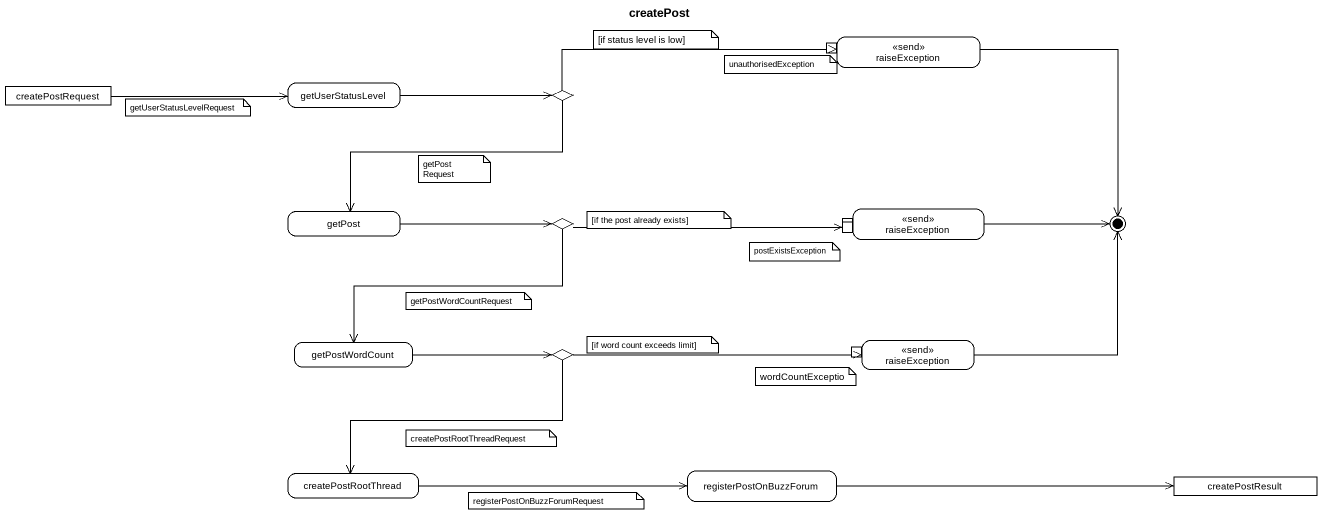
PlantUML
@startuml
title createPost
hide empty description
state raiseException <<send>> {
  state pin1 <<inputPin>>
}
state createPostRequest <<object>>
state getUserStatusLevel
state choice1 <<choice>>
state getPost
state choice2 <<choice>>
state "raiseException" as raiseException_2 <<send>> {
  state pin2 <<inputPin>>
  state pin3 <<inputPin>>
}
state getPostWordCount
state "raiseException" as raiseException_3 <<send>> {
  state pin4 <<inputPin>>
}
state choice3 <<choice>>
state createPostRootThread
state registerPostOnBuzzForum
state createPostResult <<object>>
createPostRequest -right-> getUserStatusLevel
getUserStatusLevel -right-> choice1
choice1 -right-> raiseException
choice1 -left-> getPost
getPost -right-> choice2
choice2 -right-> pin3
choice2 --> getPostWordCount
getPostWordCount -right-> choice3
choice3 -right-> raiseException_3
choice3 --> createPostRootThread
createPostRootThread -right-> registerPostOnBuzzForum
registerPostOnBuzzForum -right-> createPostResult
raiseException --> [*]
raiseException_2 -right-> [*]
raiseException_3 -up-> [*]
note as N1
  [if status level is low]
end note
note as N2
  unauthorisedException
end note
note as N3
  getUserStatusLevelRequest
end note
note as N4
  getPostRequest
end note
note as N5
  [if the post already exists]
end note
note as N6
  postExistsException
end note
note as N7
  getPostWordCountRequest
end note
note as N8
  [if word count exceeds limit]
end note
note as N9
  wordCountExceptio
end note
note as N10
  createPostRootThreadRequest
end note
note as N11
  registerPostOnBuzzForumRequest
end note
@enduml
